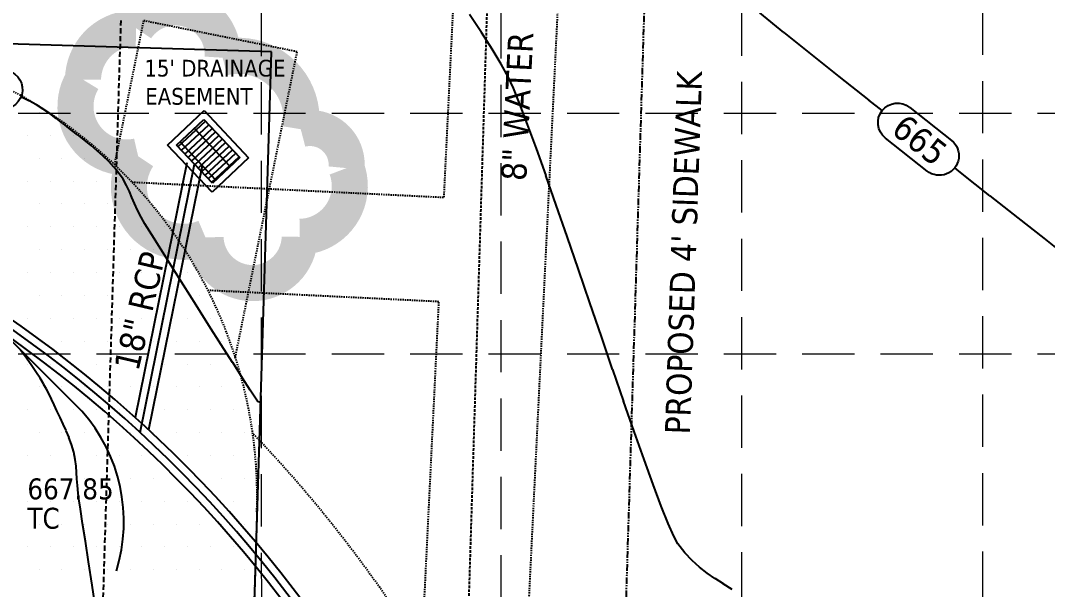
# Model space of a CAD drawing. Header units: inches. Extents: x 6967 to 7890, y 13663 to 15138.
# Drawn here: x 7681.8 to 7780, y 14170.9 to 14225.4 of the extents above; entities that cross this region are included whole.
import ezdxf

# ---------------------------------------------------------------- set-up
doc = ezdxf.new("R2010")
doc.units = ezdxf.units.IN
doc.header["$MEASUREMENT"] = 0
for name, pattern in [('DASHED', [0.75, 0.5, -0.25]), ('DASHED2', [0.375, 0.25, -0.125]), ('HIDDEN', [0.375, 0.25, -0.125]), ('XGWI003AR$0$HIDDEN2', [0.1875, 0.125, -0.0625]), ('xGWI003pt$0$HIDDEN2', [0.1875, 0.125, -0.0625]), ('xGWI003pt$0$PHANTOM2', [1.25, 0.625, -0.125, 0.125, -0.125, 0.125, -0.125])]:
    doc.linetypes.add(name, pattern=pattern)
for name, color, linetype in [('C-ANNO-EASE-N', 6, 'Continuous'), ('C-ANNO-STRM-N', 7, 'Continuous'), ('C-ANNO-WATR-N', 4, 'Continuous'), ('C-SITE-BLDG-STBK-N', 7, 'DASHED'), ('C-SITE-LSCP-STBK-N', 2, 'HIDDEN'), ('C-SITE-STBK-LSCP-N', 7, 'DASHED2'), ('GRID', 254, 'HIDDEN'), ('INLET PROTECTION', 5, 'Continuous'), ('PC', 35, 'Continuous'), ('STORM', 5, 'Continuous'), ('V-ESMT-ACCS-TXT-N', 7, 'Continuous'), ('XGWI003AR$0$C-PKNG-CURB-FACE-N', 4, 'Continuous'), ('XGWI003AR$0$C-PKNG-FIRE-HTCH-N', 2, 'Continuous'), ('XGWI003AR$0$C-PKNG-FIRE-N', 2, 'XGWI003AR$0$HIDDEN2'), ('xGWI003pt$0$C-BNDY-E', 3, 'xGWI003pt$0$PHANTOM2'), ('xGWI003pt$0$C-EASE-STRM-N', 6, 'xGWI003pt$0$HIDDEN2'), ('xGWI003pt$0$C-EASE-WATR-N', 2, 'xGWI003pt$0$HIDDEN2')]:
    doc.layers.add(name, color=color, linetype=linetype)
doc.styles.add('L100', font='TAHOMA.TTF', dxfattribs={"height": 4})
doc.styles.add('L40', font='TAHOMA.TTF', dxfattribs={"height": 1.6})
doc.styles.add('L50', font='TAHOMA.TTF', dxfattribs={"height": 2})
doc.styles.add('L60', font='TAHOMA.TTF', dxfattribs={"height": 2.4})

msp = doc.modelspace()

# ---------------------------------------------------------------- linework, layer by layer
at = {"layer": 'C-SITE-BLDG-STBK-N'}
msp.add_line((7691.413, 14225.369), (7685.316, 14027.583), dxfattribs=at)
at = {"layer": 'C-SITE-LSCP-STBK-N', "color": 253}
msp.add_line((7719.753, 14008.773), (7727.043, 14245.288), dxfattribs=at)
at = {"layer": 'GRID', "color": 252, "linetype": 'HIDDEN', "lineweight": 0, "ltscale": 20}
for p, q in [((7704.941, 13779.448), (7704.766, 15114.087)), ((7727.819, 13779.209), (7727.768, 15114.087)), ((7750.842, 13779.49), (7750.77, 15114.087)), ((7773.887, 13779.568), (7773.773, 15114.087)), ((6991.593, 14216.481), (7865.68, 14216.481)), ((6991.593, 14193.479), (7865.68, 14193.479))]:
    msp.add_line(p, q, dxfattribs=at)
at = {"layer": 'INLET PROTECTION', "color": 170, "ltscale": 100, "const_width": 3.451}
msp.add_lwpolyline([(7701.156, 14221.798, 0.520567), (7701.156, 14221.798, 0.765195), (7692.883, 14224.62, 0.417879), (7687.801, 14219.703, 0.6649), (7693.076, 14212.38, 0.744833), (7699.518, 14204.605, 0.975642), (7708.53, 14204.663, 0.520567), (7713.006, 14211.239, 0.520567), (7708.627, 14214.961, 0.540264), (7701.156, 14221.798)], format="xyb", close=True, dxfattribs=at)
at = {"layer": 'PC', "color": 25, "extrusion": (-0.62629, -0.77959, 0), "elevation": -15945.841}
msp.add_lwpolyline([(-2862.883, 665), (-2865.863, 665)], dxfattribs=at)
at = {"layer": 'PC', "color": 25, "extrusion": (0.832347, 0.554255, 0), "elevation": 14314.478}
msp.add_lwpolyline([(7557.361, 666), (7559.425, 666)], dxfattribs=at)
at = {"layer": 'PC', "color": 25, "extrusion": (0.841807, 0.539779, 0), "elevation": 14181.654}
msp.add_lwpolyline([(7801.86, 666), (7803.761, 666)], dxfattribs=at)
at = {"layer": 'PC', "color": 25, "extrusion": (-0.62432, -0.781169, 0), "elevation": -15953.019}
msp.add_lwpolyline([(-2819.345, 665), (-2822.61, 665)], dxfattribs=at)
at = {"layer": 'PC', "color": 25, "extrusion": (0.855116, 0.518437, 0), "elevation": 13980.949}
msp.add_lwpolyline([(8154.385, 666), (8156.065, 666)], dxfattribs=at)
at = {"layer": 'PC', "color": 25}
for points, elevation in [([(7760.129, 14220.003), (7757.404, 14222.173)], 665), ([(7728.967, 14218.888), (7728.475, 14219.957)], 666), ([(7730.329, 14215.408), (7729.59, 14217.353)], 666), ([(7685.236, 14216), (7684.617, 14216.458)], 666), ([(7687.944, 14213.904), (7687.293, 14214.411)], 666), ([(7688.57, 14213.401), (7687.944, 14213.904)], 666), ([(7689.169, 14212.899), (7688.57, 14213.401)], 666), ([(7732.088, 14210.52), (7731.167, 14213.111)], 666), ([(7691.208, 14210.799), (7690.759, 14211.347)], 666), ([(7691.637, 14210.18), (7691.208, 14210.799)], 666), ([(7774.55, 14208.597), (7771.734, 14210.818)], 665), ([(7692.476, 14208.439), (7692.237, 14209.017)], 666), ([(7693.003, 14207.214), (7692.72, 14207.844)], 666), ([(7779.717, 14204.528), (7777.229, 14206.487)], 665), ([(7694.372, 14204.87), (7693.729, 14205.913)], 666), ([(7781.963, 14202.76), (7779.717, 14204.528)], 665), ([(7696.266, 14201.847), (7695.235, 14203.488)], 666), ([(7697.413, 14200.03), (7696.266, 14201.847)], 666), ([(7737.379, 14195.142), (7736.283, 14198.349)], 666), ([(7702.111, 14192.633), (7701.024, 14194.338)], 666), ([(7684.319, 14190.087), (7684.039, 14190.587)], 667), ([(7684.564, 14189.611), (7684.319, 14190.087)], 667), ([(7684.796, 14189.128), (7684.564, 14189.611)], 667), ([(7704.48, 14188.957), (7704.289, 14189.241)], 666), ([(7704.596, 14188.888), (7704.48, 14188.957)], 666), ([(7704.757, 14188.852), (7704.689, 14188.861)], 666), ([(7685.899, 14186.758), (7685.603, 14187.383)], 667), ([(7686.187, 14186.126), (7685.899, 14186.758)], 667), ([(7741.465, 14183.365), (7740.52, 14186.036)], 666), ([(7686.703, 14184.79), (7686.458, 14185.474)], 667), ([(7687.148, 14182.719), (7687.063, 14183.353)], 667), ([(7687.222, 14181.516), (7687.193, 14182.119)], 667), ([(7687.554, 14178.627), (7687.406, 14179.607)], 667), ([(7687.766, 14177.258), (7687.554, 14178.627)], 667), ([(7688.336, 14173.568), (7688.03, 14175.553)], 667), ([(7746.762, 14173.073), (7746.058, 14173.71)], 666), ([(7689.036, 14168.978), (7688.675, 14171.358)], 667), ([(7749.879, 14170.934), (7749.042, 14171.464)], 666)]:
    msp.add_lwpolyline(points, dxfattribs=dict(at, elevation=elevation))
at = {"layer": 'PC', "color": 25, "extrusion": (0.875064, 0.484007, 0), "elevation": 13645.465}
msp.add_lwpolyline([(8702.746, 666), (8704.149, 666)], dxfattribs=at)
at = {"layer": 'PC', "color": 25, "extrusion": (-0.621751, -0.783215, 0), "elevation": -15962.188}
msp.add_lwpolyline([(-2759.811, 665), (-2763.447, 665)], dxfattribs=at)
at = {"layer": 'PC', "color": 25, "extrusion": (0.926555, 0.376159, 0), "elevation": 12509.876}
msp.add_lwpolyline([(10265.606, 666), (10267.263, 666)], dxfattribs=at)
at = {"layer": 'PC', "color": 25, "extrusion": (-0.435433, -0.900221, 0), "elevation": -16144.328}
msp.add_lwpolyline([(725.22, 666), (724.371, 666)], dxfattribs=at)
at = {"layer": 'PC', "color": 25, "extrusion": (0.480901, 0.876775, 0), "elevation": 16160.29}
msp.add_lwpolyline([(100.531, 666), (101.351, 666)], dxfattribs=at)
at = {"layer": 'PC', "color": 25, "extrusion": (-0.526977, -0.849879, 0), "elevation": -16131.929}
msp.add_lwpolyline([(-961.503, 666), (-962.268, 666)], dxfattribs=at)
at = {"layer": 'PC', "color": 25, "extrusion": (0.620881, 0.783905, 0), "elevation": 15965.242}
msp.add_lwpolyline([(2740.48, 665), (2742.089, 665)], dxfattribs=at)
at = {"layer": 'PC', "color": 25, "extrusion": (-0.567008, -0.823712, 0), "elevation": -16067.511}
msp.add_lwpolyline([(-1730.928, 666), (-1731.677, 666)], dxfattribs=at)
at = {"layer": 'PC', "color": 25, "linetype": 'Continuous', "extrusion": (-0.620192, -0.78445, 0)}
for points, elevation in [([(-2724.575, 665), (-2719.478, 665)], -15969.514), ([(-2719.478, 665), (-2724.575, 665)], -15965.772)]:
    msp.add_lwpolyline(points, dxfattribs=dict(at, elevation=elevation))
at = {"layer": 'PC', "color": 25, "extrusion": (-0.610108, -0.792318, 0), "elevation": -15952.419}
msp.add_lwpolyline([(-2583.321, 666), (-2584.15, 666)], dxfattribs=at)
at = {"layer": 'PC', "color": 25, "extrusion": (0.612341, 0.790594, 0), "elevation": 15945.068}
msp.add_lwpolyline([(2627.388, 666), (2628.311, 666)], dxfattribs=at)
at = {"layer": 'PC', "color": 25, "extrusion": (0.939413, 0.342789, 0), "elevation": 12134.849}
msp.add_lwpolyline([(10701.819, 666), (10704.264, 666)], dxfattribs=at)
at = {"layer": 'PC', "color": 25, "extrusion": (0.610536, 0.791989, 0), "elevation": 15951.02}
msp.add_lwpolyline([(2590.161, 666), (2591.009, 666)], dxfattribs=at)
at = {"layer": 'PC', "color": 25, "extrusion": (-0.666536, -0.745473, 0), "elevation": -15720.438}
msp.add_lwpolyline([(-3740.581, 666), (-3741.341, 666)], dxfattribs=at)
at = {"layer": 'PC', "color": 25, "extrusion": (-0.696542, -0.717516, 0), "elevation": -15553.84}
msp.add_lwpolyline([(-4381.29, 666), (-4382.03, 666)], dxfattribs=at)
at = {"layer": 'PC', "color": 25, "extrusion": (0.732456, 0.680814, 0), "elevation": 15308.431}
msp.add_lwpolyline([(5173.209, 666), (5173.932, 666)], dxfattribs=at)
at = {"layer": 'PC', "color": 25, "extrusion": (-0.619643, -0.784883, 0), "elevation": -15969.54}
msp.add_lwpolyline([(-2705.735, 665), (-2706.45, 665)], dxfattribs=at)
at = {"layer": 'PC', "color": 25, "extrusion": (0.944055, 0.329787, 0), "elevation": 11985.961}
msp.add_lwpolyline([(10862.582, 666), (10865.579, 666)], dxfattribs=at)
at = {"layer": 'PC', "color": 25, "extrusion": (0.871367, 0.490632, 0), "elevation": 13674.209}
msp.add_lwpolyline([(8607.839, 666), (8608.514, 666)], dxfattribs=at)
at = {"layer": 'PC', "color": 25, "extrusion": (0.906044, 0.423184, 0), "elevation": 12982.536}
msp.add_lwpolyline([(9618.753, 666), (9619.387, 666)], dxfattribs=at)
at = {"layer": 'PC', "color": 25, "extrusion": (0.925233, 0.379398, 0), "elevation": 12507.993}
msp.add_lwpolyline([(10226.968, 666), (10227.612, 666)], dxfattribs=at)
at = {"layer": 'PC', "color": 25, "extrusion": (0.618883, 0.785483, 0), "elevation": 15972.152}
msp.add_lwpolyline([(2683.264, 665), (2686.674, 665)], dxfattribs=at)
at = {"layer": 'PC', "color": 25, "extrusion": (0.94523, 0.326405, 0), "elevation": 11946.992}
msp.add_lwpolyline([(10902.243, 666), (10905.427, 666)], dxfattribs=at)
at = {"layer": 'PC', "color": 25, "extrusion": (0.886397, 0.462925, 0), "elevation": 13395.933}
msp.add_lwpolyline([(9031.187, 666), (9031.954, 666)], dxfattribs=at)
at = {"layer": 'PC', "color": 25, "extrusion": (0.858723, 0.51244, 0), "elevation": 13886.462}
msp.add_lwpolyline([(8256.368, 666), (8257.091, 666)], dxfattribs=at)
at = {"layer": 'PC', "color": 25, "extrusion": (0.848281, 0.529546, 0), "elevation": 14049.127}
msp.add_lwpolyline([(7973.565, 666), (7975.195, 666)], dxfattribs=at)
at = {"layer": 'PC', "color": 25, "extrusion": (0.945947, 0.324323, 0), "elevation": 11922.96}
msp.add_lwpolyline([(10925.208, 666), (10928.52, 666)], dxfattribs=at)
at = {"layer": 'PC', "color": 25, "extrusion": (0.946301, 0.323286, 0), "elevation": 11910.987}
msp.add_lwpolyline([(10934.88, 666), (10938.26, 666)], dxfattribs=at)
at = {"layer": 'PC', "color": 25, "extrusion": (0.844954, 0.534839, 0), "elevation": 14098.69}
msp.add_lwpolyline([(7879.232, 666), (7881.495, 666)], dxfattribs=at)
at = {"layer": 'PC', "color": 25, "extrusion": (0.844347, 0.535797, 0), "elevation": 14107.618}
msp.add_lwpolyline([(7860.956, 666), (7863.236, 666)], dxfattribs=at)
at = {"layer": 'PC', "color": 25, "extrusion": (0.843793, 0.536669, 0), "elevation": 14115.727}
msp.add_lwpolyline([(7844.185, 666), (7846.384, 666)], dxfattribs=at)
at = {"layer": 'PC', "color": 25, "extrusion": (0.946062, 0.323987, 0), "elevation": 11919.075}
msp.add_lwpolyline([(10919.331, 666), (10922.67, 666)], dxfattribs=at)
at = {"layer": 'PC', "color": 25, "extrusion": (0.808661, 0.588275, 0), "elevation": 14561.878}
msp.add_lwpolyline([(6958.003, 667), (6958.968, 667)], dxfattribs=at)
at = {"layer": 'PC', "color": 25, "extrusion": (0.816252, 0.577696, 0), "elevation": 14470.046}
msp.add_lwpolyline([(7146.114, 667), (7147.019, 667)], dxfattribs=at)
at = {"layer": 'PC', "color": 25, "extrusion": (0.842525, 0.538657, 0), "elevation": 14134.187}
msp.add_lwpolyline([(7807.1, 666), (7808.848, 666)], dxfattribs=at)
at = {"layer": 'PC', "color": 25, "extrusion": (0.825353, 0.564617, 0), "elevation": 14354.347}
msp.add_lwpolyline([(7374.973, 667), (7375.764, 667)], dxfattribs=at)
at = {"layer": 'PC', "color": 25, "extrusion": (0.838901, 0.544285, 0), "elevation": 14169.886}
msp.add_lwpolyline([(7722.835, 667), (7723.46, 667)], dxfattribs=at)
at = {"layer": 'PC', "color": 25, "extrusion": (0.94544, 0.325796, 0), "elevation": 11939.945}
msp.add_lwpolyline([(10893.275, 666), (10896.506, 666)], dxfattribs=at)
at = {"layer": 'PC', "color": 25, "extrusion": (0.856884, 0.515509, 0), "elevation": 13899.704}
msp.add_lwpolyline([(8198.502, 667), (8199.151, 667)], dxfattribs=at)
at = {"layer": 'PC', "color": 25, "extrusion": (0.841488, 0.540275, 0), "elevation": 14149.161}
msp.add_lwpolyline([(7778.554, 666), (7779.93, 666)], dxfattribs=at)
at = {"layer": 'PC', "color": 25, "extrusion": (0.839353, 0.543587, 0), "elevation": 14179.707}
msp.add_lwpolyline([(7721.823, 666), (7722.73, 666)], dxfattribs=at)
at = {"layer": 'PC', "color": 25, "extrusion": (0.908041, 0.41888, 0), "elevation": 12921.66}
msp.add_lwpolyline([(9664.732, 667), (9665.306, 667)], dxfattribs=at)
at = {"layer": 'PC', "color": 25, "extrusion": (-0.278135, -0.960542, 0), "elevation": -15771.939}
msp.add_lwpolyline([(3454.264, 666), (3454.168, 666)], dxfattribs=at)
at = {"layer": 'PC', "color": 25, "extrusion": (-0.074537, -0.997218, 0), "elevation": -14723.671}
msp.add_lwpolyline([(6625.767, 666), (6625.729, 666)], dxfattribs=at)
at = {"layer": 'PC', "color": 25, "extrusion": (0.944393, 0.328818, 0), "elevation": 11974.715}
msp.add_lwpolyline([(10851.98, 666), (10855.042, 666)], dxfattribs=at)
at = {"layer": 'PC', "color": 25, "extrusion": (0.909685, 0.4153, 0), "elevation": 12883.483}
msp.add_lwpolyline([(9714.913, 667), (9715.564, 667)], dxfattribs=at)
at = {"layer": 'PC', "color": 25, "extrusion": (0.905517, 0.42431, 0), "elevation": 12979.293}
msp.add_lwpolyline([(9585.838, 667), (9586.534, 667)], dxfattribs=at)
at = {"layer": 'PC', "color": 25, "extrusion": (0.923339, 0.383985, 0), "elevation": 12544.223}
msp.add_lwpolyline([(10146.516, 667), (10147.222, 667)], dxfattribs=at)
at = {"layer": 'PC', "color": 25, "extrusion": (0.960887, 0.276939, 0), "elevation": 11314.382}
msp.add_lwpolyline([(11500.477, 667), (11501.236, 667)], dxfattribs=at)
at = {"layer": 'PC', "color": 25, "extrusion": (0.978366, 0.20688, 0), "elevation": 10455.017}
msp.add_lwpolyline([(12286.214, 667), (12286.937, 667)], dxfattribs=at)
at = {"layer": 'PC', "color": 25, "extrusion": (0.940264, 0.340447, 0), "elevation": 12107.699}
msp.add_lwpolyline([(10698.002, 666), (10700.549, 666)], dxfattribs=at)
at = {"layer": 'PC', "color": 25, "extrusion": (0.997211, 0.074629, 0), "elevation": 8724.151}
msp.add_lwpolyline([(13568.885, 667), (13569.486, 667)], dxfattribs=at)
at = {"layer": 'PC', "color": 25, "extrusion": (0.998308, 0.058147, 0), "elevation": 8498.829}
msp.add_lwpolyline([(13709.883, 667), (13710.531, 667)], dxfattribs=at)
at = {"layer": 'PC', "color": 25, "extrusion": (0.995333, 0.0965, 0), "elevation": 9019.842}
msp.add_lwpolyline([(13372.131, 667), (13372.863, 667)], dxfattribs=at)
at = {"layer": 'PC', "color": 25, "extrusion": (0.936276, 0.351266, 0), "elevation": 12230.246}
msp.add_lwpolyline([(10555.484, 666), (10557.684, 666)], dxfattribs=at)
at = {"layer": 'PC', "color": 25, "extrusion": (0.990145, 0.140049, 0), "elevation": 9597.487}
msp.add_lwpolyline([(12963.244, 667), (12963.784, 667)], dxfattribs=at)
at = {"layer": 'PC', "color": 25, "extrusion": (0.929381, 0.369121, 0), "elevation": 12430.033}
msp.add_lwpolyline([(10317.673, 666), (10319.468, 666)], dxfattribs=at)
at = {"layer": 'PC', "color": 25, "extrusion": (0.988229, 0.152985, 0), "elevation": 9766.178}
msp.add_lwpolyline([(12832.532, 667), (12834.257, 667)], dxfattribs=at)
at = {"layer": 'PC', "color": 25, "extrusion": (0.91541, 0.402523, 0), "elevation": 12795.382}
msp.add_lwpolyline([(9859.616, 666), (9860.949, 666)], dxfattribs=at)
at = {"layer": 'PC', "color": 25, "extrusion": (0.875564, 0.483103, 0), "elevation": 13629.108}
msp.add_lwpolyline([(8669.895, 666), (8670.711, 666)], dxfattribs=at)
at = {"layer": 'PC', "color": 25, "extrusion": (0.787406, 0.616434, 0), "elevation": 14836.369}
msp.add_lwpolyline([(6386.536, 666), (6387.63, 666)], dxfattribs=at)
at = {"layer": 'PC', "color": 25, "extrusion": (0.731054, 0.682319, 0), "elevation": 15333.785}
msp.add_lwpolyline([(5076.469, 666), (5077.474, 666)], dxfattribs=at)
at = {"layer": 'PC', "color": 25, "extrusion": (0.988458, 0.151495, 0), "elevation": 9746.824}
msp.add_lwpolyline([(12842.996, 667), (12845.232, 667)], dxfattribs=at)
at = {"layer": 'PC', "color": 25, "extrusion": (-0.615061, -0.788479, 0), "elevation": -15939.909}
msp.add_lwpolyline([(-2608.223, 666), (-2609.146, 666)], dxfattribs=at)
at = {"layer": 'PC', "color": 25, "extrusion": (0.570759, 0.821118, 0), "elevation": 16059.243}
msp.add_lwpolyline([(1726.565, 666), (1727.488, 666)], dxfattribs=at)
at = {"layer": 'PC', "color": 25, "extrusion": (0.543658, 0.839307, 0), "elevation": 16107.036}
msp.add_lwpolyline([(1200.598, 666), (1201.545, 666)], dxfattribs=at)
at = {"layer": 'PC', "color": 25, "linetype": 'Continuous', "extrusion": (0, 0, -1)}
for centre, start, end in [((-7680.136, 14218.759, -666), 105.37859, 285.37859), ((-7765.705, 14215.582, -665), 308.33013, 128.33013), ((-7769.703, 14212.421, -665), 128.33013, 308.33013)]:
    msp.add_arc(centre, 1.871, start, end, dxfattribs=at)
at = {"layer": 'STORM'}
for p, q in [((7695.891, 14213.445), (7699.38, 14216.741)), ((7699.38, 14216.741), (7703.638, 14212.235)), ((7696.739, 14213.421), (7699.356, 14215.893)), ((7696.884, 14213.268), (7699.514, 14215.726)), ((7697.205, 14212.927), (7699.836, 14215.385)), ((7699.356, 14215.893), (7702.79, 14212.259)), ((7697.527, 14212.587), (7700.158, 14215.044)), ((7697.849, 14212.246), (7700.48, 14214.704)), ((7698.171, 14211.905), (7700.802, 14214.363)), ((7701.87, 14211.389), (7698.456, 14215.043)), ((7700.149, 14208.938), (7695.891, 14213.445)), ((7700.173, 14209.786), (7696.739, 14213.421)), ((7700.507, 14210.101), (7697.093, 14213.755)), ((7698.493, 14211.564), (7701.124, 14214.022)), ((7698.815, 14211.224), (7701.446, 14213.682)), ((7699.137, 14210.883), (7701.768, 14213.341)), ((7699.459, 14210.542), (7702.089, 14213)), ((7699.781, 14210.202), (7702.411, 14212.659)), ((7700.103, 14209.861), (7702.733, 14212.319)), ((7703.638, 14212.235), (7700.149, 14208.938)), ((7702.79, 14212.259), (7700.173, 14209.786)), ((7697.721, 14211.752), (7692.789, 14187.385)), ((7693.262, 14185.94), (7698.456, 14211.604)), ((7699.191, 14211.455), (7694.081, 14186.205))]:
    msp.add_line(p, q, dxfattribs=at)
for radius in [120.75, 120, 119.25]:
    msp.add_arc((7611.955, 14097.684), radius, 30, 88.23444, dxfattribs=at)
at = {"layer": 'V-ESMT-ACCS-TXT-N'}
for p, q in [((7679.513, 14196.139), (7682.17, 14193.494)), ((7682.17, 14193.494), (7687.702, 14187.987))]:
    msp.add_line(p, q, dxfattribs=at)
msp.add_arc((7675.759, 14177.419), 15.948, 342.80445, 41.50452, dxfattribs=at)
at = {"layer": 'XGWI003AR$0$C-PKNG-CURB-FACE-N', "color": 7}
for p, q in [((7705.827, 14222.351), (7599.622, 14225.625)), ((7702.836, 14125.319), (7705.827, 14222.351))]:
    msp.add_line(p, q, dxfattribs=at)
at = {"layer": 'XGWI003AR$0$C-PKNG-FIRE-HTCH-N', "color": 255}
for p, q in [((7683.594, 14216.562), (7683.594, 14216.562)), ((7682.5, 14214.375), (7682.5, 14214.375)), ((7684.688, 14214.375), (7684.688, 14214.375)), ((7686.875, 14214.375), (7686.875, 14214.375)), ((7683.594, 14212.188), (7683.594, 14212.188)), ((7685.781, 14212.188), (7685.781, 14212.188)), ((7687.969, 14212.188), (7687.969, 14212.188)), ((7690.156, 14212.188), (7690.156, 14212.188)), ((7682.5, 14210), (7682.5, 14210)), ((7684.688, 14210), (7684.688, 14210)), ((7686.875, 14210), (7686.875, 14210)), ((7689.062, 14210), (7689.062, 14210)), ((7691.25, 14210), (7691.25, 14210)), ((7683.594, 14207.812), (7683.594, 14207.812)), ((7685.781, 14207.812), (7685.781, 14207.812)), ((7687.969, 14207.812), (7687.969, 14207.812)), ((7690.156, 14207.812), (7690.156, 14207.812)), ((7692.344, 14207.812), (7692.344, 14207.812)), ((7682.5, 14205.625), (7682.5, 14205.625)), ((7684.688, 14205.625), (7684.688, 14205.625)), ((7686.875, 14205.625), (7686.875, 14205.625)), ((7689.062, 14205.625), (7689.062, 14205.625)), ((7691.25, 14205.625), (7691.25, 14205.625)), ((7693.438, 14205.625), (7693.438, 14205.625)), ((7695.625, 14205.625), (7695.625, 14205.625)), ((7683.594, 14203.438), (7683.594, 14203.438)), ((7685.781, 14203.438), (7685.781, 14203.438)), ((7687.969, 14203.438), (7687.969, 14203.438)), ((7690.156, 14203.438), (7690.156, 14203.438)), ((7692.344, 14203.438), (7692.344, 14203.438)), ((7694.531, 14203.438), (7694.531, 14203.438)), ((7696.719, 14203.438), (7696.719, 14203.438)), ((7682.5, 14201.25), (7682.5, 14201.25)), ((7684.688, 14201.25), (7684.688, 14201.25)), ((7686.875, 14201.25), (7686.875, 14201.25)), ((7689.062, 14201.25), (7689.062, 14201.25)), ((7691.25, 14201.25), (7691.25, 14201.25)), ((7693.438, 14201.25), (7693.438, 14201.25)), ((7695.625, 14201.25), (7695.625, 14201.25)), ((7697.812, 14201.25), (7697.812, 14201.25)), ((7683.594, 14199.062), (7683.594, 14199.062)), ((7685.781, 14199.062), (7685.781, 14199.062)), ((7687.969, 14199.062), (7687.969, 14199.062)), ((7690.156, 14199.062), (7690.156, 14199.062)), ((7692.344, 14199.062), (7692.344, 14199.062)), ((7694.531, 14199.062), (7694.531, 14199.062)), ((7696.719, 14199.062), (7696.719, 14199.062)), ((7698.906, 14199.062), (7698.906, 14199.062)), ((7682.5, 14196.875), (7682.5, 14196.875)), ((7684.688, 14196.875), (7684.688, 14196.875)), ((7686.875, 14196.875), (7686.875, 14196.875)), ((7689.062, 14196.875), (7689.062, 14196.875)), ((7691.25, 14196.875), (7691.25, 14196.875)), ((7693.438, 14196.875), (7693.438, 14196.875)), ((7695.625, 14196.875), (7695.625, 14196.875)), ((7697.812, 14196.875), (7697.812, 14196.875)), ((7700, 14196.875), (7700, 14196.875)), ((7683.594, 14194.688), (7683.594, 14194.688)), ((7685.781, 14194.688), (7685.781, 14194.688)), ((7687.969, 14194.688), (7687.969, 14194.688)), ((7690.156, 14194.688), (7690.156, 14194.688)), ((7692.344, 14194.688), (7692.344, 14194.688)), ((7694.531, 14194.688), (7694.531, 14194.688)), ((7696.719, 14194.688), (7696.719, 14194.688)), ((7698.906, 14194.688), (7698.906, 14194.688)), ((7701.094, 14194.688), (7701.094, 14194.688)), ((7682.5, 14192.5), (7682.5, 14192.5)), ((7684.688, 14192.5), (7684.688, 14192.5)), ((7686.875, 14192.5), (7686.875, 14192.5)), ((7689.062, 14192.5), (7689.062, 14192.5)), ((7691.25, 14192.5), (7691.25, 14192.5)), ((7693.438, 14192.5), (7693.438, 14192.5)), ((7695.625, 14192.5), (7695.625, 14192.5)), ((7697.812, 14192.5), (7697.812, 14192.5)), ((7700, 14192.5), (7700, 14192.5)), ((7702.188, 14192.5), (7702.188, 14192.5)), ((7683.594, 14190.312), (7683.594, 14190.312)), ((7685.781, 14190.312), (7685.781, 14190.312)), ((7687.969, 14190.312), (7687.969, 14190.312)), ((7690.156, 14190.312), (7690.156, 14190.312)), ((7692.344, 14190.312), (7692.344, 14190.312)), ((7694.531, 14190.312), (7694.531, 14190.312)), ((7696.719, 14190.312), (7696.719, 14190.312)), ((7698.906, 14190.312), (7698.906, 14190.312)), ((7701.094, 14190.312), (7701.094, 14190.312)), ((7682.5, 14188.125), (7682.5, 14188.125)), ((7684.688, 14188.125), (7684.688, 14188.125)), ((7686.875, 14188.125), (7686.875, 14188.125)), ((7689.062, 14188.125), (7689.062, 14188.125)), ((7691.25, 14188.125), (7691.25, 14188.125)), ((7693.438, 14188.125), (7693.438, 14188.125)), ((7695.625, 14188.125), (7695.625, 14188.125)), ((7697.812, 14188.125), (7697.812, 14188.125)), ((7700, 14188.125), (7700, 14188.125)), ((7702.188, 14188.125), (7702.188, 14188.125)), ((7683.594, 14185.938), (7683.594, 14185.938)), ((7685.781, 14185.938), (7685.781, 14185.938)), ((7687.969, 14185.938), (7687.969, 14185.938)), ((7690.156, 14185.938), (7690.156, 14185.938)), ((7692.344, 14185.938), (7692.344, 14185.938)), ((7694.531, 14185.938), (7694.531, 14185.938)), ((7696.719, 14185.938), (7696.719, 14185.938)), ((7698.906, 14185.938), (7698.906, 14185.938)), ((7701.094, 14185.938), (7701.094, 14185.938)), ((7703.281, 14185.938), (7703.281, 14185.938)), ((7682.5, 14183.75), (7682.5, 14183.75)), ((7684.688, 14183.75), (7684.688, 14183.75)), ((7686.875, 14183.75), (7686.875, 14183.75)), ((7689.062, 14183.75), (7689.062, 14183.75)), ((7691.25, 14183.75), (7691.25, 14183.75)), ((7693.438, 14183.75), (7693.438, 14183.75)), ((7695.625, 14183.75), (7695.625, 14183.75)), ((7697.812, 14183.75), (7697.812, 14183.75)), ((7700, 14183.75), (7700, 14183.75)), ((7702.188, 14183.75), (7702.188, 14183.75)), ((7683.594, 14181.562), (7683.594, 14181.562)), ((7685.781, 14181.562), (7685.781, 14181.562)), ((7687.969, 14181.562), (7687.969, 14181.562)), ((7690.156, 14181.562), (7690.156, 14181.562)), ((7692.344, 14181.562), (7692.344, 14181.562)), ((7694.531, 14181.562), (7694.531, 14181.562)), ((7696.719, 14181.562), (7696.719, 14181.562)), ((7698.906, 14181.562), (7698.906, 14181.562)), ((7701.094, 14181.562), (7701.094, 14181.562)), ((7703.281, 14181.562), (7703.281, 14181.562)), ((7682.5, 14179.375), (7682.5, 14179.375)), ((7684.688, 14179.375), (7684.688, 14179.375)), ((7686.875, 14179.375), (7686.875, 14179.375)), ((7689.062, 14179.375), (7689.062, 14179.375)), ((7691.25, 14179.375), (7691.25, 14179.375)), ((7693.438, 14179.375), (7693.438, 14179.375)), ((7695.625, 14179.375), (7695.625, 14179.375)), ((7697.812, 14179.375), (7697.812, 14179.375)), ((7700, 14179.375), (7700, 14179.375)), ((7702.188, 14179.375), (7702.188, 14179.375)), ((7704.375, 14179.375), (7704.375, 14179.375)), ((7683.594, 14177.188), (7683.594, 14177.188)), ((7685.781, 14177.188), (7685.781, 14177.188)), ((7687.969, 14177.188), (7687.969, 14177.188)), ((7690.156, 14177.188), (7690.156, 14177.188)), ((7692.344, 14177.188), (7692.344, 14177.188)), ((7694.531, 14177.188), (7694.531, 14177.188)), ((7696.719, 14177.188), (7696.719, 14177.188)), ((7698.906, 14177.188), (7698.906, 14177.188)), ((7701.094, 14177.188), (7701.094, 14177.188)), ((7703.281, 14177.188), (7703.281, 14177.188)), ((7682.5, 14175), (7682.5, 14175)), ((7684.688, 14175), (7684.688, 14175)), ((7686.875, 14175), (7686.875, 14175)), ((7689.062, 14175), (7689.062, 14175)), ((7691.25, 14175), (7691.25, 14175)), ((7693.438, 14175), (7693.438, 14175)), ((7695.625, 14175), (7695.625, 14175)), ((7697.812, 14175), (7697.812, 14175)), ((7700, 14175), (7700, 14175)), ((7702.188, 14175), (7702.188, 14175)), ((7683.594, 14172.812), (7683.594, 14172.812)), ((7685.781, 14172.812), (7685.781, 14172.812)), ((7687.969, 14172.812), (7687.969, 14172.812)), ((7690.156, 14172.812), (7690.156, 14172.812)), ((7692.344, 14172.812), (7692.344, 14172.812)), ((7694.531, 14172.812), (7694.531, 14172.812)), ((7696.719, 14172.812), (7696.719, 14172.812)), ((7698.906, 14172.812), (7698.906, 14172.812)), ((7701.094, 14172.812), (7701.094, 14172.812)), ((7703.281, 14172.812), (7703.281, 14172.812))]:
    msp.add_line(p, q, dxfattribs=at)
at = {"layer": 'XGWI003AR$0$C-PKNG-FIRE-N', "color": 7}
msp.add_line((7704.437, 14178.373), (7702.802, 14125.32), dxfattribs=at)
msp.add_arc((7660.458, 14179.729), 44, 358.23444, 88.23444, dxfattribs=at)
at = {"layer": 'xGWI003pt$0$C-BNDY-E', "color": 253}
msp.add_line((7742.221, 14250.806), (7734.652, 14005.263), dxfattribs=at)
at = {"layer": 'xGWI003pt$0$C-EASE-STRM-N', "color": 253}
for p, q in [((7693.585, 14225.343), (7690.802, 14211.592)), ((7708.287, 14222.367), (7693.585, 14225.343)), ((7702.369, 14193.127), (7708.287, 14222.367))]:
    msp.add_line(p, q, dxfattribs=at)
msp.add_arc((7611.955, 14097.684), 127.5, 30, 43.76975, dxfattribs=at)
at = {"layer": 'xGWI003pt$0$C-EASE-WATR-N', "color": 253}
for p, q in [((7722.333, 14208.448), (7723.534, 14233.076)), ((7727.275, 14104.468), (7733.531, 14232.765)), ((7692.482, 14209.903), (7722.333, 14208.448)), ((7721.846, 14198.46), (7699.747, 14199.537)), ((7717.312, 14105.47), (7721.846, 14198.46))]:
    msp.add_line(p, q, dxfattribs=at)

# ---------------------------------------------------------------- texts
at = {"layer": 'C-ANNO-EASE-N', "color": 7, "style": 'L40'}
for s, p in [("15' DRAINAGE ", (7693.676, 14220.001)), ('EASEMENT', (7693.756, 14217.306))]:
    msp.add_text(s, height=1.6, dxfattribs=at).set_placement(p)
at = {"layer": 'C-ANNO-STRM-N', "style": 'L60'}
msp.add_text('18" RCP', height=2.4, rotation=76.82187, dxfattribs=at).set_placement((7693.09, 14191.724))
at = {"layer": 'C-ANNO-WATR-N', "color": 7, "style": 'L100'}
msp.add_text('8" WATER', height=2.4, rotation=87.2047, dxfattribs=at).set_placement((7730.183, 14209.978))
at = {"layer": 'C-SITE-STBK-LSCP-N', "style": 'L100'}
msp.add_text("PROPOSED 4' SIDEWALK", height=2.4, rotation=88.07598, dxfattribs=at).set_placement((7745.851, 14185.74))
at = {"layer": 'PC', "color": 25, "insert": (7766.479, 14216.56, 665), "char_height": 2.4, "width": 6.3006, "attachment_point": 1, "rotation": 321.66987, "style": 'L50'}
msp.add_mtext('\\fTahoma|b0|i0|c0|p34;\\W1.0000000000;\\T1.0000000000;\\o\\l665', dxfattribs=at)
at = {"layer": 'PC', "color": 25, "char_height": 2, "attachment_point": 1, "style": 'L50'}
for s, insert, width in [('\\fTahoma|b0|i0|c0|p34;\\W1.0000000000;\\T1.0000000000;\\o\\l667.85', (7682.482, 14181.557, 667.85), 9.08664), ('\\fTahoma|b0|i0|c0|p34;\\W1.0000000000;\\T1.0000000000;\\o\\lTC', (7682.482, 14178.748, 667.85), 4.11954)]:
    msp.add_mtext(s, dxfattribs=dict(at, insert=insert, width=width))

doc.saveas('drawing.dxf')
